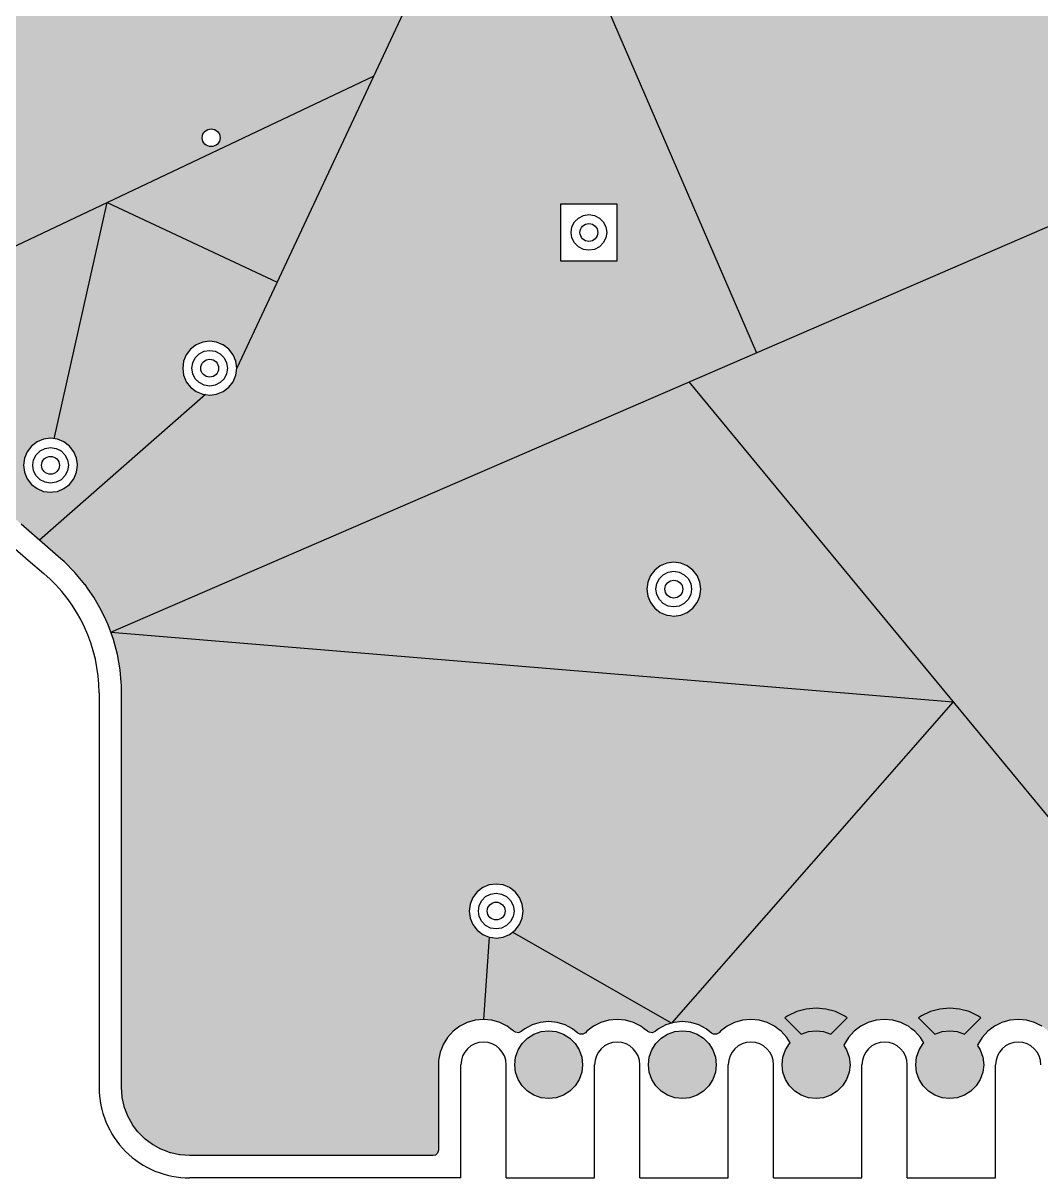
# Model space of a CAD drawing. Header units: millimetres. Extents: x -3894 to -3474, y -291 to 6.
# Drawn here: x -3572.13 to -3549.29, y -125.4 to -99.5 of the extents above; entities that cross this region are included whole.
import ezdxf

# ---------------------------------------------------------------- set-up
doc = ezdxf.new("R2010")
doc.units = ezdxf.units.MM
doc.layers.add('BLACK', color=7, linetype='Continuous')

msp = doc.modelspace()

# ---------------------------------------------------------------- hatches: boundary and pattern name
h = msp.add_hatch(color=256)
h.dxf.hatch_style = 1
h.paths.add_polyline_path([(-3536.399, -98.146), (-3536.525, -98.05), (-3536.621, -97.925), (-3536.681, -97.779), (-3536.681, -97.779), (-3536.702, -97.622), (-3536.681, -97.465), (-3536.681, -97.465), (-3536.621, -97.319), (-3538.047, -96.492), (-3538.173, -96.588), (-3538.319, -96.649), (-3538.423, -96.663), (-3538.475, -96.67), (-3538.554, -96.659), (-3538.632, -96.649), (-3538.778, -96.588), (-3538.904, -96.492), (-3539, -96.367), (-3539.06, -96.221), (-3539.06, -96.221), (-3539.071, -96.142), (-3544.24, -96.348), (-3544.301, -96.494), (-3544.397, -96.619), (-3544.523, -96.715), (-3544.669, -96.776), (-3544.773, -96.79), (-3544.825, -96.797), (-3544.904, -96.786), (-3544.943, -96.781), (-3544.052, -101.349), (-3543.927, -101.253), (-3543.781, -101.192), (-3543.781, -101.192), (-3543.624, -101.172), (-3543.467, -101.192), (-3543.467, -101.192), (-3543.321, -101.253), (-3543.196, -101.349), (-3543.099, -101.475), (-3543.039, -101.621), (-3543.039, -101.621), (-3543.026, -101.722), (-3543.018, -101.777), (-3543.039, -101.934), (-3535.114, -104.08), (-3535.992, -98.214), (-3536.044, -98.221), (-3536.096, -98.228), (-3536.175, -98.217), (-3536.253, -98.207)])
h.paths.add_polyline_path([(-3541.134, -98.415, -1), (-3541.534, -98.415, -1)], flags=16)
h.paths.add_polyline_path([(-3543.449, -100.052, -1), (-3543.849, -100.052, -1)], flags=16)
h.paths.add_polyline_path([(-3544.943, -96.781), (-3544.982, -96.776), (-3545.128, -96.715), (-3545.254, -96.619), (-3545.35, -96.494), (-3545.41, -96.348), (-3545.41, -96.348), (-3545.421, -96.269), (-3557.702, -93.808), (-3557.763, -93.954), (-3557.859, -94.079), (-3557.985, -94.175), (-3558.131, -94.236), (-3558.235, -94.25), (-3558.287, -94.257), (-3558.366, -94.246), (-3558.444, -94.236), (-3558.59, -94.175), (-3558.716, -94.079), (-3558.812, -93.954), (-3558.839, -93.888), (-3558.856, -93.848), (-3561.19, -94.13), (-3555.672, -106.891), (-3544.209, -101.934), (-3544.23, -101.777), (-3544.209, -101.621), (-3544.209, -101.621), (-3544.148, -101.475), (-3544.052, -101.349)])
h = msp.add_hatch(color=256)
h.dxf.hatch_style = 1
h.paths.add_polyline_path([(-3561.19, -94.13), (-3563.524, -94.413), (-3563.544, -94.57), (-3563.605, -94.716), (-3563.701, -94.841), (-3563.827, -94.937), (-3563.973, -94.998), (-3564.077, -95.012), (-3564.129, -95.019), (-3564.208, -95.008), (-3564.286, -94.998), (-3564.432, -94.937), (-3564.558, -94.841), (-3564.654, -94.716), (-3564.687, -94.637), (-3580.435, -99.138), (-3579.988, -100.143), (-3579.987, -100.147), (-3579.506, -101.136), (-3579.505, -101.14), (-3579.229, -101.664), (-3578.992, -102.113), (-3578.99, -102.117), (-3578.82, -102.414), (-3578.633, -102.742), (-3578.473, -103.022), (-3578.444, -103.072), (-3578.442, -103.076), (-3577.865, -104.012), (-3577.863, -104.016), (-3577.825, -104.074), (-3577.325, -104.827), (-3577.255, -104.932), (-3577.253, -104.936), (-3576.615, -105.831), (-3576.615, -105.832), (-3576.612, -105.835), (-3576.218, -106.351), (-3564.262, -100.684)])
h.paths.add_polyline_path([(-3567.706, -102.067, -1), (-3568.106, -102.067, -1)], flags=16)
h.paths.add_polyline_path([(-3574.153, -100.499), (-3574.109, -100.566), (-3574.109, -100.566), (-3574.097, -100.624), (-3574.097, -100.624), (-3574.097, -101.664), (-3574.097, -101.664), (-3574.109, -101.722), (-3574.145, -101.777), (-3574.153, -101.788), (-3574.202, -101.821), (-3574.24, -101.861), (-3574.257, -101.929), (-3574.235, -101.995), (-3574.173, -102.086), (-3574.112, -102.245), (-3574.092, -102.414), (-3574.112, -102.583), (-3574.173, -102.742), (-3574.269, -102.882), (-3574.397, -102.995), (-3574.449, -103.022), (-3574.547, -103.074), (-3574.712, -103.114), (-3574.882, -103.114), (-3575.048, -103.074), (-3575.051, -103.072), (-3575.198, -102.995), (-3575.22, -102.976), (-3575.326, -102.882), (-3575.36, -102.832), (-3575.422, -102.742), (-3575.483, -102.583), (-3575.503, -102.414), (-3575.483, -102.245), (-3575.422, -102.086), (-3575.359, -101.995), (-3575.339, -101.944), (-3575.348, -101.875), (-3575.393, -101.821), (-3575.442, -101.788), (-3575.486, -101.722), (-3575.486, -101.722), (-3575.498, -101.664), (-3575.498, -100.624), (-3575.486, -100.566), (-3575.486, -100.566), (-3575.442, -100.499), (-3575.376, -100.455), (-3575.376, -100.455), (-3575.317, -100.443), (-3575.317, -100.443), (-3574.278, -100.443), (-3574.278, -100.443), (-3574.219, -100.455)], flags=16)
h.paths.add_polyline_path([(-3574.297, -100.644), (-3574.297, -101.644), (-3575.297, -101.644), (-3575.297, -100.644)], flags=0)
h.paths.add_polyline_path([(-3574.47, -102.036), (-3574.377, -102.144), (-3574.318, -102.273), (-3574.297, -102.414), (-3574.318, -102.555), (-3574.377, -102.684), (-3574.47, -102.792), (-3574.59, -102.869), (-3574.726, -102.909), (-3574.869, -102.909), (-3575.005, -102.869), (-3575.125, -102.792), (-3575.218, -102.684), (-3575.277, -102.555), (-3575.297, -102.414), (-3575.277, -102.273), (-3575.218, -102.144), (-3575.125, -102.036), (-3575.005, -101.959), (-3574.869, -101.919), (-3574.726, -101.919), (-3574.59, -101.959)], flags=0)
h = msp.add_hatch(color=256)
h.dxf.hatch_style = 1
h.paths.add_polyline_path([(-3561.19, -94.13), (-3567.334, -107.237), (-3567.354, -107.394), (-3567.415, -107.54), (-3567.511, -107.665), (-3567.637, -107.761), (-3567.783, -107.822), (-3567.887, -107.836), (-3567.939, -107.843), (-3568.036, -107.83), (-3571.757, -111.098), (-3571.342, -111.46), (-3571.34, -111.461), (-3571.285, -111.508), (-3571.208, -111.573), (-3570.962, -111.821), (-3570.739, -112.088), (-3570.666, -112.193), (-3570.54, -112.374), (-3570.54, -112.374), (-3570.54, -112.374), (-3570.366, -112.677), (-3570.263, -112.898), (-3570.22, -112.993), (-3570.16, -113.157), (-3555.672, -106.891)])
h.paths.add_polyline_path([(-3560.065, -103.557), (-3558.795, -103.557), (-3558.795, -104.827), (-3560.065, -104.827)], flags=16)
h.paths.add_polyline_path([(-3559.754, -103.957), (-3559.666, -103.868), (-3559.554, -103.812), (-3559.43, -103.792), (-3559.307, -103.812), (-3559.195, -103.868), (-3559.107, -103.957), (-3559.05, -104.068), (-3559.03, -104.192), (-3559.05, -104.316), (-3559.107, -104.427), (-3559.195, -104.516), (-3559.307, -104.572), (-3559.43, -104.592), (-3559.554, -104.572), (-3559.666, -104.516), (-3559.754, -104.427), (-3559.811, -104.316), (-3559.83, -104.192), (-3559.811, -104.068)], flags=0)
h.paths.add_polyline_path([(-3559.23, -104.192, -1), (-3559.63, -104.192, -1)], flags=0)
h = msp.add_hatch(color=256)
h.dxf.hatch_style = 1
h.paths.add_polyline_path([(-3570.24, -103.517), (-3576.218, -106.351), (-3575.944, -106.709), (-3575.942, -106.712), (-3575.812, -106.871), (-3575.512, -107.237), (-3575.245, -107.563), (-3575.242, -107.567), (-3574.765, -108.112), (-3574.518, -108.394), (-3574.515, -108.397), (-3574.498, -108.415), (-3574.351, -108.572), (-3573.763, -109.2), (-3573.76, -109.203), (-3573.547, -109.415), (-3573.068, -109.893), (-3572.981, -109.98), (-3572.978, -109.983), (-3572.838, -110.114), (-3572.379, -110.542), (-3572.174, -110.733), (-3572.171, -110.736), (-3571.757, -111.098), (-3568.036, -107.83), (-3568.096, -107.822), (-3568.242, -107.761), (-3568.368, -107.665), (-3568.464, -107.54), (-3568.488, -107.481), (-3568.524, -107.394), (-3568.524, -107.394), (-3568.545, -107.237), (-3568.524, -107.08), (-3568.524, -107.08), (-3568.464, -106.934), (-3568.368, -106.809), (-3568.242, -106.712), (-3568.096, -106.652), (-3568.096, -106.652), (-3567.939, -106.631), (-3567.783, -106.652), (-3567.783, -106.652), (-3567.641, -106.711), (-3567.637, -106.712), (-3567.511, -106.809), (-3567.415, -106.934), (-3567.354, -107.08), (-3567.354, -107.08), (-3567.34, -107.186), (-3567.334, -107.237), (-3566.428, -105.304), (-3570.24, -103.517), (-3571.433, -108.82), (-3571.355, -108.83), (-3571.355, -108.83), (-3571.209, -108.89), (-3571.083, -108.987), (-3570.987, -109.112), (-3570.926, -109.258), (-3570.908, -109.4), (-3570.906, -109.415), (-3570.926, -109.572), (-3570.987, -109.718), (-3571.083, -109.843), (-3571.209, -109.939), (-3571.355, -110), (-3571.459, -110.014), (-3571.511, -110.021), (-3571.59, -110.01), (-3571.668, -110), (-3571.814, -109.939), (-3571.94, -109.843), (-3572.036, -109.718), (-3572.096, -109.572), (-3572.096, -109.572), (-3572.117, -109.415), (-3572.096, -109.258), (-3572.096, -109.258), (-3572.036, -109.112), (-3571.94, -108.987), (-3571.814, -108.89), (-3571.668, -108.83), (-3571.668, -108.83), (-3571.511, -108.809), (-3571.433, -108.82)])
h.paths.add_polyline_path([(-3564.262, -100.684), (-3570.24, -103.517), (-3566.428, -105.304)])
h = msp.add_hatch(color=256)
h.dxf.hatch_style = 1
h.paths.add_polyline_path([(-3544.209, -101.934), (-3557.185, -107.545), (-3545.333, -121.894), (-3533.726, -116.414), (-3536.061, -112.948), (-3536.134, -112.978), (-3536.239, -112.992), (-3536.291, -112.999), (-3536.369, -112.989), (-3536.448, -112.978), (-3536.594, -112.918), (-3536.719, -112.822), (-3536.815, -112.696), (-3536.824, -112.677), (-3536.876, -112.55), (-3536.876, -112.55), (-3536.897, -112.393), (-3536.876, -112.237), (-3542.532, -108.97), (-3542.605, -109), (-3542.709, -109.014), (-3542.761, -109.021), (-3542.84, -109.01), (-3542.918, -109), (-3543.064, -108.939), (-3543.19, -108.843), (-3543.286, -108.718), (-3543.346, -108.572), (-3543.346, -108.572), (-3543.367, -108.415), (-3543.346, -108.258), (-3543.346, -108.258), (-3543.286, -108.112), (-3543.19, -107.987)])
h.paths.add_polyline_path([(-3542.974, -118.924, -1), (-3543.374, -118.924, -1)], flags=16)
h.paths.add_polyline_path([(-3535.1, -115.368, -1), (-3535.5, -115.368, -1)], flags=16)
h = msp.add_hatch(color=256)
h.dxf.hatch_style = 1
h.paths.add_polyline_path([(-3557.185, -107.545), (-3570.16, -113.157), (-3551.259, -114.72)])
h.paths.add_polyline_path([(-3558.11, -112.036), (-3558.11, -112.036), (-3558.05, -111.89), (-3557.954, -111.765), (-3557.828, -111.668), (-3557.682, -111.608), (-3557.682, -111.608), (-3557.525, -111.587), (-3557.369, -111.608), (-3557.369, -111.608), (-3557.223, -111.668), (-3557.097, -111.765), (-3557.001, -111.89), (-3556.94, -112.036), (-3556.92, -112.193), (-3556.94, -112.35), (-3556.958, -112.393), (-3557.001, -112.496), (-3557.097, -112.621), (-3557.223, -112.717), (-3557.369, -112.778), (-3557.473, -112.792), (-3557.525, -112.799), (-3557.604, -112.788), (-3557.682, -112.778), (-3557.828, -112.717), (-3557.954, -112.621), (-3558.05, -112.496), (-3558.11, -112.35), (-3558.11, -112.35), (-3558.131, -112.193)], flags=16)
h.paths.add_polyline_path([(-3557.925, -112.193), (-3557.906, -112.069), (-3557.849, -111.958), (-3557.761, -111.869), (-3557.649, -111.813), (-3557.525, -111.793), (-3557.402, -111.813), (-3557.29, -111.869), (-3557.202, -111.958), (-3557.145, -112.069), (-3557.125, -112.193), (-3557.145, -112.317), (-3557.202, -112.428), (-3557.29, -112.517), (-3557.402, -112.573), (-3557.525, -112.593), (-3557.649, -112.573), (-3557.761, -112.517), (-3557.849, -112.428), (-3557.906, -112.317)], flags=0)
h.paths.add_polyline_path([(-3557.325, -112.193, -1), (-3557.725, -112.193, -1)], flags=0)
h = msp.add_hatch(color=256)
h.dxf.hatch_style = 1
h.paths.add_polyline_path([(-3551.259, -114.72), (-3570.16, -113.157), (-3570.101, -113.32), (-3570.011, -113.657), (-3569.951, -114), (-3569.926, -114.288), (-3569.921, -114.348), (-3569.921, -114.491), (-3569.921, -114.955), (-3569.921, -119.415), (-3569.921, -123.295), (-3569.921, -123.296), (-3569.921, -123.358), (-3569.921, -123.364), (-3569.921, -123.373), (-3569.906, -123.578), (-3569.904, -123.596), (-3569.861, -123.792), (-3569.856, -123.809), (-3569.786, -123.997), (-3569.778, -124.013), (-3569.682, -124.189), (-3569.682, -124.189), (-3569.673, -124.204), (-3569.552, -124.365), (-3569.541, -124.378), (-3569.399, -124.52), (-3569.385, -124.532), (-3569.225, -124.652), (-3569.21, -124.662), (-3569.034, -124.758), (-3569.017, -124.765), (-3568.934, -124.796), (-3568.829, -124.835), (-3568.812, -124.84), (-3568.616, -124.883), (-3568.599, -124.885), (-3568.394, -124.9), (-3568.385, -124.9), (-3568.331, -124.9), (-3568.324, -124.9), (-3568.315, -124.9), (-3562.928, -124.9), (-3562.876, -124.889), (-3562.824, -124.843), (-3562.804, -124.776), (-3562.804, -122.767), (-3562.804, -122.767), (-3562.77, -122.584), (-3562.732, -122.488), (-3562.702, -122.409), (-3562.604, -122.251), (-3562.604, -122.251), (-3562.478, -122.112), (-3562.329, -122), (-3562.161, -121.917), (-3562.161, -121.917), (-3561.982, -121.865), (-3561.795, -121.848), (-3561.668, -120), (-3561.814, -119.939), (-3561.94, -119.843), (-3562.036, -119.718), (-3562.096, -119.572), (-3562.096, -119.572), (-3562.117, -119.415), (-3562.096, -119.258), (-3562.096, -119.258), (-3562.036, -119.112), (-3561.94, -118.987), (-3561.814, -118.89), (-3561.668, -118.83), (-3561.668, -118.83), (-3561.511, -118.809), (-3561.355, -118.83), (-3561.355, -118.83), (-3561.209, -118.89), (-3561.083, -118.987), (-3560.987, -119.112), (-3560.926, -119.258), (-3560.906, -119.415), (-3560.926, -119.572), (-3560.987, -119.718), (-3561.083, -119.843), (-3561.146, -119.891), (-3557.576, -121.929)])
h = msp.add_hatch(color=256)
h.dxf.hatch_style = 1
h.paths.add_polyline_path([(-3561.146, -119.891), (-3561.209, -119.939), (-3561.355, -120), (-3561.459, -120.014), (-3561.511, -120.021), (-3561.59, -120.01), (-3561.668, -120), (-3561.795, -121.848), (-3561.609, -121.865), (-3561.609, -121.865), (-3561.43, -121.917), (-3561.296, -121.983), (-3561.262, -122), (-3561.187, -122.057), (-3561.103, -122.12), (-3561.081, -122.135), (-3561.012, -122.147), (-3560.947, -122.12), (-3560.871, -122.057), (-3560.704, -121.967), (-3560.629, -121.945), (-3560.522, -121.912), (-3560.333, -121.894), (-3560.145, -121.912), (-3560.145, -121.912), (-3560.145, -121.912), (-3559.963, -121.967), (-3559.796, -122.057), (-3559.676, -122.155), (-3559.635, -122.178), (-3559.565, -122.179), (-3559.506, -122.143), (-3559.478, -122.112), (-3559.329, -122), (-3559.161, -121.917), (-3559.161, -121.917), (-3558.982, -121.865), (-3558.795, -121.848), (-3558.609, -121.865), (-3558.609, -121.865), (-3558.43, -121.917), (-3558.296, -121.983), (-3558.262, -122), (-3558.187, -122.057), (-3558.103, -122.12), (-3558.081, -122.135), (-3558.012, -122.147), (-3557.947, -122.12), (-3557.871, -122.057), (-3557.704, -121.967), (-3557.629, -121.945), (-3557.576, -121.929)])
h.paths.add_polyline_path([(-3551.259, -114.72), (-3557.576, -121.929), (-3557.522, -121.912), (-3557.333, -121.894), (-3557.145, -121.912), (-3557.145, -121.912), (-3557.145, -121.912), (-3556.963, -121.967), (-3556.796, -122.057), (-3556.676, -122.155), (-3556.635, -122.178), (-3556.565, -122.179), (-3556.506, -122.143), (-3556.478, -122.112), (-3556.329, -122), (-3556.161, -121.917), (-3556.161, -121.917), (-3555.982, -121.865), (-3555.795, -121.848), (-3555.609, -121.865), (-3555.609, -121.865), (-3555.43, -121.917), (-3555.296, -121.983), (-3555.262, -122), (-3555.188, -122.056), (-3555.113, -122.112), (-3554.987, -122.251), (-3554.987, -122.251), (-3554.913, -122.37), (-3554.929, -122.386), (-3555.02, -122.53), (-3555.076, -122.691), (-3555.095, -122.861), (-3555.076, -123.031), (-3555.02, -123.192), (-3554.929, -123.336), (-3554.809, -123.457), (-3554.664, -123.547), (-3554.503, -123.604), (-3554.333, -123.623), (-3554.164, -123.604), (-3554.003, -123.547), (-3553.858, -123.457), (-3553.738, -123.336), (-3553.647, -123.192), (-3553.591, -123.031), (-3553.571, -122.861), (-3553.591, -122.691), (-3553.647, -122.53), (-3553.71, -122.43), (-3553.702, -122.409), (-3553.604, -122.251), (-3553.604, -122.251), (-3553.478, -122.112), (-3553.329, -122), (-3553.161, -121.917), (-3553.161, -121.917), (-3552.982, -121.865), (-3552.795, -121.848), (-3552.609, -121.865), (-3552.609, -121.865), (-3552.43, -121.917), (-3552.296, -121.983), (-3552.262, -122), (-3552.188, -122.056), (-3552.113, -122.112), (-3551.987, -122.251), (-3551.987, -122.251), (-3551.913, -122.37), (-3551.929, -122.386), (-3552.02, -122.53), (-3552.076, -122.691), (-3552.095, -122.861), (-3552.076, -123.031), (-3552.02, -123.192), (-3551.929, -123.336), (-3551.809, -123.457), (-3551.664, -123.547), (-3551.503, -123.604), (-3551.333, -123.623), (-3551.164, -123.604), (-3551.003, -123.547), (-3550.858, -123.457), (-3550.738, -123.336), (-3550.647, -123.192), (-3550.591, -123.031), (-3550.571, -122.861), (-3550.591, -122.691), (-3550.647, -122.53), (-3550.71, -122.43), (-3550.702, -122.409), (-3550.604, -122.251), (-3550.604, -122.251), (-3550.478, -122.112), (-3550.329, -122), (-3550.161, -121.917), (-3550.161, -121.917), (-3549.982, -121.865), (-3549.795, -121.848), (-3549.609, -121.865), (-3549.609, -121.865), (-3549.43, -121.917), (-3549.296, -121.983), (-3549.262, -122), (-3549.187, -122.057), (-3549.103, -122.12), (-3549.081, -122.135), (-3549.012, -122.147), (-3548.947, -122.12), (-3548.871, -122.057), (-3548.704, -121.967), (-3548.629, -121.945), (-3548.522, -121.912), (-3548.333, -121.894), (-3548.145, -121.912), (-3548.145, -121.912), (-3548.145, -121.912), (-3547.963, -121.967), (-3547.796, -122.057), (-3547.676, -122.155), (-3547.635, -122.178), (-3547.565, -122.179), (-3547.506, -122.143), (-3547.478, -122.112), (-3547.329, -122), (-3547.161, -121.917), (-3547.161, -121.917), (-3546.982, -121.865), (-3546.795, -121.848), (-3546.609, -121.865), (-3546.609, -121.865), (-3546.43, -121.917), (-3546.296, -121.983), (-3546.262, -122), (-3546.187, -122.057), (-3546.103, -122.12), (-3546.081, -122.135), (-3546.012, -122.147), (-3545.947, -122.12), (-3545.871, -122.057), (-3545.704, -121.967), (-3545.629, -121.945), (-3545.522, -121.912), (-3545.333, -121.894)])
h = msp.add_hatch(color=256)
h.dxf.hatch_style = 1
h.paths.add_polyline_path([(-3559.647, -122.53), (-3559.738, -122.386), (-3559.858, -122.265), (-3560.003, -122.174), (-3560.164, -122.118), (-3560.333, -122.099), (-3560.503, -122.118), (-3560.664, -122.174), (-3560.809, -122.265), (-3560.929, -122.386), (-3561.02, -122.53), (-3561.076, -122.691), (-3561.095, -122.861), (-3561.076, -123.031), (-3561.02, -123.192), (-3560.929, -123.336), (-3560.809, -123.457), (-3560.664, -123.547), (-3560.503, -123.604), (-3560.333, -123.623), (-3560.164, -123.604), (-3560.003, -123.547), (-3559.858, -123.457), (-3559.738, -123.336), (-3559.647, -123.192), (-3559.591, -123.031), (-3559.571, -122.861), (-3559.591, -122.691)])
h.paths.add_polyline_path([(-3556.647, -122.53), (-3556.738, -122.386), (-3556.858, -122.265), (-3557.003, -122.174), (-3557.164, -122.118), (-3557.333, -122.099), (-3557.503, -122.118), (-3557.664, -122.174), (-3557.809, -122.265), (-3557.929, -122.386), (-3558.02, -122.53), (-3558.076, -122.691), (-3558.095, -122.861), (-3558.076, -123.031), (-3558.02, -123.192), (-3557.929, -123.336), (-3557.809, -123.457), (-3557.664, -123.547), (-3557.503, -123.604), (-3557.333, -123.623), (-3557.164, -123.604), (-3557.003, -123.547), (-3556.858, -123.457), (-3556.738, -123.336), (-3556.647, -123.192), (-3556.591, -123.031), (-3556.571, -122.861), (-3556.591, -122.691)])
h.paths.add_polyline_path([(-3547.571, -122.861), (-3547.591, -122.691), (-3547.647, -122.53), (-3547.738, -122.386), (-3547.858, -122.265), (-3548.003, -122.174), (-3548.164, -122.118), (-3548.333, -122.099), (-3548.503, -122.118), (-3548.664, -122.174), (-3548.809, -122.265), (-3548.929, -122.386), (-3549.02, -122.53), (-3549.076, -122.691), (-3549.095, -122.861), (-3549.076, -123.031), (-3549.02, -123.192), (-3548.929, -123.336), (-3548.809, -123.457), (-3548.664, -123.547), (-3548.503, -123.604), (-3548.333, -123.623), (-3548.164, -123.604), (-3548.003, -123.547), (-3547.858, -123.457), (-3547.738, -123.336), (-3547.647, -123.192), (-3547.591, -123.031)])
h.paths.add_polyline_path([(-3544.591, -122.691), (-3544.647, -122.53), (-3544.738, -122.386), (-3544.858, -122.265), (-3545.003, -122.174), (-3545.164, -122.118), (-3545.333, -122.099), (-3545.503, -122.118), (-3545.664, -122.174), (-3545.809, -122.265), (-3545.929, -122.386), (-3546.02, -122.53), (-3546.076, -122.691), (-3546.095, -122.861), (-3546.076, -123.031), (-3546.02, -123.192), (-3545.929, -123.336), (-3545.809, -123.457), (-3545.664, -123.547), (-3545.503, -123.604), (-3545.333, -123.623), (-3545.164, -123.604), (-3545.003, -123.547), (-3544.858, -123.457), (-3544.738, -123.336), (-3544.647, -123.192), (-3544.591, -123.031), (-3544.571, -122.861)])
h.paths.add_polyline_path([(-3537.39, -122.684), (-3537.445, -122.515), (-3537.534, -122.361), (-3537.653, -122.229), (-3537.796, -122.125), (-3537.959, -122.053), (-3538.133, -122.016), (-3538.31, -122.016), (-3538.484, -122.053), (-3538.646, -122.125), (-3538.79, -122.229), (-3538.909, -122.361), (-3538.998, -122.515), (-3539.053, -122.684), (-3539.071, -122.861), (-3539.053, -123.038), (-3538.998, -123.207), (-3538.909, -123.361), (-3538.79, -123.493), (-3538.646, -123.597), (-3538.484, -123.669), (-3538.31, -123.706), (-3538.133, -123.706), (-3537.959, -123.669), (-3537.796, -123.597), (-3537.653, -123.493), (-3537.534, -123.361), (-3537.445, -123.207), (-3537.39, -123.038), (-3537.371, -122.861)])
h.paths.add_polyline_path([(-3534.85, -123.038), (-3534.831, -122.861), (-3534.85, -122.684), (-3534.905, -122.515), (-3534.994, -122.361), (-3535.113, -122.229), (-3535.256, -122.125), (-3535.419, -122.053), (-3535.593, -122.016), (-3535.77, -122.016), (-3535.944, -122.053), (-3536.106, -122.125), (-3536.25, -122.229), (-3536.369, -122.361), (-3536.458, -122.515), (-3536.513, -122.684), (-3536.531, -122.861), (-3536.513, -123.038), (-3536.458, -123.207), (-3536.369, -123.361), (-3536.25, -123.493), (-3536.106, -123.597), (-3535.944, -123.669), (-3535.77, -123.706), (-3535.593, -123.706), (-3535.419, -123.669), (-3535.256, -123.597), (-3535.113, -123.493), (-3534.994, -123.361), (-3534.905, -123.207)])
h.paths.add_polyline_path([(-3532.291, -122.861), (-3532.31, -122.684), (-3532.365, -122.515), (-3532.454, -122.361), (-3532.573, -122.229), (-3532.716, -122.125), (-3532.879, -122.053), (-3533.053, -122.016), (-3533.23, -122.016), (-3533.404, -122.053), (-3533.566, -122.125), (-3533.71, -122.229), (-3533.829, -122.361), (-3533.918, -122.515), (-3533.973, -122.684), (-3533.991, -122.861), (-3533.973, -123.038), (-3533.918, -123.207), (-3533.829, -123.361), (-3533.71, -123.493), (-3533.566, -123.597), (-3533.404, -123.669), (-3533.23, -123.706), (-3533.053, -123.706), (-3532.879, -123.669), (-3532.716, -123.597), (-3532.573, -123.493), (-3532.454, -123.361), (-3532.365, -123.207), (-3532.31, -123.038)])

# ---------------------------------------------------------------- linework, layer by layer
for p, q in [((-3561.19, -94.13), (-3567.334, -107.237)), ((-3561.19, -94.13), (-3555.672, -106.891)), ((-3576.218, -106.351), (-3564.262, -100.684)), ((-3570.16, -113.157), (-3544.209, -101.934)), ((-3571.433, -108.82), (-3570.24, -103.517)), ((-3570.24, -103.517), (-3566.428, -105.304)), ((-3557.185, -107.545), (-3545.333, -121.894)), ((-3568.036, -107.83), (-3571.757, -111.098)), ((-3570.16, -113.157), (-3551.259, -114.72)), ((-3551.259, -114.72), (-3557.576, -121.929)), ((-3557.576, -121.929), (-3561.146, -119.891)), ((-3561.668, -120), (-3561.795, -121.848))]:
    msp.add_line(p, q)
at = {"layer": 'BLACK', "linetype": 'Continuous'}
for p, q in [((-3558.795, -103.557), (-3560.065, -103.557)), ((-3560.065, -103.557), (-3560.065, -104.827)), ((-3558.795, -104.827), (-3558.795, -103.557)), ((-3559.754, -103.957), (-3559.666, -103.868)), ((-3559.666, -103.868), (-3559.554, -103.812)), ((-3559.554, -103.812), (-3559.43, -103.792)), ((-3559.43, -103.792), (-3559.307, -103.812)), ((-3559.307, -103.812), (-3559.195, -103.868)), ((-3559.195, -103.868), (-3559.107, -103.957)), ((-3559.83, -104.192), (-3559.811, -104.068)), ((-3559.811, -104.068), (-3559.754, -103.957)), ((-3559.107, -103.957), (-3559.05, -104.068)), ((-3559.05, -104.068), (-3559.03, -104.192)), ((-3559.811, -104.316), (-3559.83, -104.192)), ((-3559.754, -104.427), (-3559.811, -104.316)), ((-3559.05, -104.316), (-3559.107, -104.427)), ((-3559.03, -104.192), (-3559.05, -104.316)), ((-3559.666, -104.516), (-3559.754, -104.427)), ((-3559.554, -104.572), (-3559.666, -104.516)), ((-3559.43, -104.592), (-3559.554, -104.572)), ((-3559.307, -104.572), (-3559.43, -104.592)), ((-3559.195, -104.516), (-3559.307, -104.572)), ((-3559.107, -104.427), (-3559.195, -104.516)), ((-3560.065, -104.827), (-3558.795, -104.827)), ((-3568.242, -106.712), (-3568.368, -106.809)), ((-3568.096, -106.652), (-3568.242, -106.712)), ((-3567.939, -106.631), (-3568.096, -106.652)), ((-3568.096, -106.652), (-3568.096, -106.652)), ((-3567.783, -106.652), (-3567.939, -106.631)), ((-3567.939, -106.631), (-3567.939, -106.631)), ((-3567.641, -106.711), (-3567.783, -106.652)), ((-3567.783, -106.652), (-3567.783, -106.652)), ((-3567.637, -106.712), (-3567.641, -106.711)), ((-3567.511, -106.809), (-3567.637, -106.712)), ((-3568.464, -106.934), (-3568.524, -107.08)), ((-3568.368, -106.809), (-3568.464, -106.934)), ((-3568.263, -107.002), (-3568.175, -106.913)), ((-3568.175, -106.913), (-3568.063, -106.857)), ((-3568.063, -106.857), (-3567.939, -106.837)), ((-3567.939, -106.837), (-3567.816, -106.857)), ((-3567.816, -106.857), (-3567.704, -106.913)), ((-3567.704, -106.913), (-3567.616, -107.002)), ((-3567.415, -106.934), (-3567.511, -106.809)), ((-3567.354, -107.08), (-3567.415, -106.934)), ((-3568.524, -107.08), (-3568.545, -107.237)), ((-3568.545, -107.237), (-3568.524, -107.394)), ((-3568.545, -107.237), (-3568.545, -107.237)), ((-3568.524, -107.08), (-3568.524, -107.08)), ((-3568.339, -107.237), (-3568.32, -107.113)), ((-3568.32, -107.361), (-3568.339, -107.237)), ((-3568.32, -107.113), (-3568.263, -107.002)), ((-3567.616, -107.002), (-3567.559, -107.113)), ((-3567.559, -107.113), (-3567.539, -107.237)), ((-3567.539, -107.237), (-3567.559, -107.361)), ((-3567.34, -107.186), (-3567.354, -107.08)), ((-3567.354, -107.08), (-3567.354, -107.08)), ((-3567.354, -107.394), (-3567.334, -107.237)), ((-3567.334, -107.237), (-3567.34, -107.186)), ((-3568.524, -107.394), (-3568.524, -107.394)), ((-3568.524, -107.394), (-3568.488, -107.481)), ((-3568.488, -107.481), (-3568.464, -107.54)), ((-3568.263, -107.472), (-3568.32, -107.361)), ((-3568.175, -107.561), (-3568.263, -107.472)), ((-3567.616, -107.472), (-3567.704, -107.561)), ((-3567.559, -107.361), (-3567.616, -107.472)), ((-3567.415, -107.54), (-3567.354, -107.394)), ((-3568.464, -107.54), (-3568.368, -107.665)), ((-3568.368, -107.665), (-3568.242, -107.761)), ((-3568.242, -107.761), (-3568.096, -107.822)), ((-3568.063, -107.617), (-3568.175, -107.561)), ((-3567.939, -107.637), (-3568.063, -107.617)), ((-3567.816, -107.617), (-3567.939, -107.637)), ((-3567.704, -107.561), (-3567.816, -107.617)), ((-3567.783, -107.822), (-3567.637, -107.761)), ((-3567.637, -107.761), (-3567.511, -107.665)), ((-3567.511, -107.665), (-3567.415, -107.54)), ((-3568.096, -107.822), (-3568.036, -107.83)), ((-3568.036, -107.83), (-3567.939, -107.843)), ((-3567.939, -107.843), (-3567.887, -107.836)), ((-3567.939, -107.843), (-3567.939, -107.843)), ((-3567.939, -107.843), (-3567.939, -107.843)), ((-3567.887, -107.836), (-3567.783, -107.822)), ((-3571.94, -108.987), (-3572.036, -109.112)), ((-3571.814, -108.89), (-3571.94, -108.987)), ((-3571.668, -108.83), (-3571.814, -108.89)), ((-3571.747, -109.091), (-3571.635, -109.035)), ((-3571.511, -108.809), (-3571.668, -108.83)), ((-3571.668, -108.83), (-3571.668, -108.83)), ((-3571.635, -109.035), (-3571.511, -109.015)), ((-3571.355, -108.83), (-3571.511, -108.809)), ((-3571.511, -108.809), (-3571.511, -108.809)), ((-3571.511, -109.015), (-3571.388, -109.035)), ((-3571.388, -109.035), (-3571.276, -109.091)), ((-3571.209, -108.89), (-3571.355, -108.83)), ((-3571.355, -108.83), (-3571.355, -108.83)), ((-3571.083, -108.987), (-3571.209, -108.89)), ((-3570.987, -109.112), (-3571.083, -108.987)), ((-3572.096, -109.258), (-3572.117, -109.415)), ((-3572.036, -109.112), (-3572.096, -109.258)), ((-3572.096, -109.258), (-3572.096, -109.258)), ((-3571.911, -109.415), (-3571.892, -109.291)), ((-3571.892, -109.291), (-3571.835, -109.18)), ((-3571.835, -109.18), (-3571.747, -109.091)), ((-3571.276, -109.091), (-3571.188, -109.18)), ((-3571.188, -109.18), (-3571.131, -109.291)), ((-3571.131, -109.291), (-3571.111, -109.415)), ((-3570.926, -109.258), (-3570.987, -109.112)), ((-3570.908, -109.4), (-3570.926, -109.258)), ((-3570.926, -109.258), (-3570.926, -109.258)), ((-3572.117, -109.415), (-3572.096, -109.572)), ((-3572.117, -109.415), (-3572.117, -109.415)), ((-3572.096, -109.572), (-3572.096, -109.572)), ((-3572.096, -109.572), (-3572.036, -109.718)), ((-3571.892, -109.539), (-3571.911, -109.415)), ((-3571.835, -109.65), (-3571.892, -109.539)), ((-3571.131, -109.539), (-3571.188, -109.65)), ((-3571.111, -109.415), (-3571.131, -109.539)), ((-3570.987, -109.718), (-3570.926, -109.572)), ((-3570.926, -109.572), (-3570.906, -109.415)), ((-3570.906, -109.415), (-3570.908, -109.4)), ((-3572.036, -109.718), (-3571.94, -109.843)), ((-3571.747, -109.739), (-3571.835, -109.65)), ((-3571.635, -109.795), (-3571.747, -109.739)), ((-3571.511, -109.815), (-3571.635, -109.795)), ((-3571.388, -109.795), (-3571.511, -109.815)), ((-3571.276, -109.739), (-3571.388, -109.795)), ((-3571.188, -109.65), (-3571.276, -109.739)), ((-3571.083, -109.843), (-3570.987, -109.718)), ((-3571.94, -109.843), (-3571.814, -109.939)), ((-3571.814, -109.939), (-3571.668, -110)), ((-3571.668, -110), (-3571.59, -110.01)), ((-3571.59, -110.01), (-3571.511, -110.021)), ((-3571.511, -110.021), (-3571.459, -110.014)), ((-3571.511, -110.021), (-3571.511, -110.021)), ((-3571.511, -110.021), (-3571.511, -110.021)), ((-3571.459, -110.014), (-3571.355, -110)), ((-3571.355, -110), (-3571.209, -109.939)), ((-3571.209, -109.939), (-3571.083, -109.843)), ((-3571.342, -111.46), (-3572.171, -110.736)), ((-3571.34, -111.461), (-3571.342, -111.46)), ((-3571.285, -111.508), (-3571.34, -111.461)), ((-3571.284, -111.509), (-3571.285, -111.508)), ((-3571.208, -111.573), (-3571.284, -111.509)), ((-3570.962, -111.821), (-3571.208, -111.573)), ((-3557.682, -111.608), (-3557.828, -111.668)), ((-3557.525, -111.587), (-3557.682, -111.608)), ((-3557.682, -111.608), (-3557.682, -111.608)), ((-3557.369, -111.608), (-3557.525, -111.587)), ((-3557.525, -111.587), (-3557.525, -111.587)), ((-3557.223, -111.668), (-3557.369, -111.608)), ((-3557.369, -111.608), (-3557.369, -111.608)), ((-3570.739, -112.088), (-3570.962, -111.821)), ((-3558.05, -111.89), (-3558.11, -112.036)), ((-3557.954, -111.765), (-3558.05, -111.89)), ((-3557.828, -111.668), (-3557.954, -111.765)), ((-3557.849, -111.958), (-3557.761, -111.869)), ((-3557.761, -111.869), (-3557.649, -111.813)), ((-3557.649, -111.813), (-3557.525, -111.793)), ((-3557.525, -111.793), (-3557.402, -111.813)), ((-3557.402, -111.813), (-3557.29, -111.869)), ((-3557.29, -111.869), (-3557.202, -111.958)), ((-3557.097, -111.765), (-3557.223, -111.668)), ((-3557.001, -111.89), (-3557.097, -111.765)), ((-3556.94, -112.036), (-3557.001, -111.89)), ((-3570.736, -112.092), (-3570.739, -112.088)), ((-3570.666, -112.193), (-3570.736, -112.092)), ((-3558.11, -112.036), (-3558.131, -112.193)), ((-3558.11, -112.036), (-3558.11, -112.036)), ((-3557.925, -112.193), (-3557.906, -112.069)), ((-3557.906, -112.069), (-3557.849, -111.958)), ((-3557.202, -111.958), (-3557.145, -112.069)), ((-3557.145, -112.069), (-3557.125, -112.193)), ((-3556.92, -112.193), (-3556.94, -112.036)), ((-3570.54, -112.374), (-3570.666, -112.193)), ((-3570.366, -112.677), (-3570.54, -112.374)), ((-3570.54, -112.374), (-3570.54, -112.374)), ((-3570.54, -112.374), (-3570.54, -112.374)), ((-3558.131, -112.193), (-3558.11, -112.35)), ((-3558.131, -112.193), (-3558.131, -112.193)), ((-3558.11, -112.35), (-3558.11, -112.35)), ((-3558.11, -112.35), (-3558.05, -112.496)), ((-3557.906, -112.317), (-3557.925, -112.193)), ((-3557.849, -112.428), (-3557.906, -112.317)), ((-3557.761, -112.517), (-3557.849, -112.428)), ((-3557.202, -112.428), (-3557.29, -112.517)), ((-3557.145, -112.317), (-3557.202, -112.428)), ((-3557.125, -112.193), (-3557.145, -112.317)), ((-3557.001, -112.496), (-3556.958, -112.393)), ((-3556.958, -112.393), (-3556.94, -112.35)), ((-3556.94, -112.35), (-3556.92, -112.193)), ((-3570.263, -112.898), (-3570.366, -112.677)), ((-3558.05, -112.496), (-3557.954, -112.621)), ((-3557.954, -112.621), (-3557.828, -112.717)), ((-3557.649, -112.573), (-3557.761, -112.517)), ((-3557.525, -112.593), (-3557.649, -112.573)), ((-3557.402, -112.573), (-3557.525, -112.593)), ((-3557.29, -112.517), (-3557.402, -112.573)), ((-3557.223, -112.717), (-3557.097, -112.621)), ((-3557.097, -112.621), (-3557.001, -112.496)), ((-3570.22, -112.993), (-3570.263, -112.898)), ((-3557.828, -112.717), (-3557.682, -112.778)), ((-3557.682, -112.778), (-3557.604, -112.788)), ((-3557.604, -112.788), (-3557.525, -112.799)), ((-3557.525, -112.799), (-3557.473, -112.792)), ((-3557.525, -112.799), (-3557.525, -112.799)), ((-3557.525, -112.799), (-3557.525, -112.799)), ((-3557.473, -112.792), (-3557.369, -112.778)), ((-3557.369, -112.778), (-3557.223, -112.717)), ((-3570.101, -113.32), (-3570.22, -112.993)), ((-3570.22, -112.993), (-3570.22, -112.993)), ((-3570.22, -112.993), (-3570.22, -112.993)), ((-3570.22, -112.993), (-3570.22, -112.993)), ((-3570.011, -113.657), (-3570.101, -113.32)), ((-3569.951, -114), (-3570.011, -113.657)), ((-3569.926, -114.288), (-3569.951, -114)), ((-3569.921, -114.347), (-3569.926, -114.288)), ((-3569.921, -114.348), (-3569.921, -114.347)), ((-3569.921, -114.491), (-3569.921, -114.348)), ((-3569.921, -114.955), (-3569.921, -114.491)), ((-3570.422, -114.522), (-3570.422, -123.369)), ((-3569.921, -119.415), (-3569.921, -114.955)), ((-3561.814, -118.89), (-3561.94, -118.987)), ((-3561.668, -118.83), (-3561.814, -118.89)), ((-3561.511, -118.809), (-3561.668, -118.83)), ((-3561.668, -118.83), (-3561.668, -118.83)), ((-3561.355, -118.83), (-3561.511, -118.809)), ((-3561.511, -118.809), (-3561.511, -118.809)), ((-3561.209, -118.89), (-3561.355, -118.83)), ((-3561.355, -118.83), (-3561.355, -118.83)), ((-3561.083, -118.987), (-3561.209, -118.89)), ((-3562.036, -119.112), (-3562.096, -119.258)), ((-3561.94, -118.987), (-3562.036, -119.112)), ((-3561.835, -119.18), (-3561.747, -119.091)), ((-3561.747, -119.091), (-3561.635, -119.035)), ((-3561.635, -119.035), (-3561.511, -119.015)), ((-3561.511, -119.015), (-3561.388, -119.035)), ((-3561.388, -119.035), (-3561.276, -119.091)), ((-3561.276, -119.091), (-3561.188, -119.18)), ((-3560.987, -119.112), (-3561.083, -118.987)), ((-3560.926, -119.258), (-3560.987, -119.112)), ((-3569.921, -123.295), (-3569.921, -119.415)), ((-3562.096, -119.258), (-3562.117, -119.415)), ((-3562.117, -119.415), (-3562.096, -119.572)), ((-3562.117, -119.415), (-3562.117, -119.415)), ((-3562.096, -119.258), (-3562.096, -119.258)), ((-3561.911, -119.415), (-3561.892, -119.291)), ((-3561.892, -119.539), (-3561.911, -119.415)), ((-3561.892, -119.291), (-3561.835, -119.18)), ((-3561.188, -119.18), (-3561.131, -119.291)), ((-3561.131, -119.291), (-3561.111, -119.415)), ((-3561.111, -119.415), (-3561.131, -119.539)), ((-3560.906, -119.415), (-3560.926, -119.258)), ((-3560.926, -119.572), (-3560.906, -119.415)), ((-3562.096, -119.572), (-3562.096, -119.572)), ((-3562.096, -119.572), (-3562.036, -119.718)), ((-3561.835, -119.65), (-3561.892, -119.539)), ((-3561.747, -119.739), (-3561.835, -119.65)), ((-3561.188, -119.65), (-3561.276, -119.739)), ((-3561.131, -119.539), (-3561.188, -119.65)), ((-3560.987, -119.718), (-3560.926, -119.572)), ((-3562.036, -119.718), (-3561.94, -119.843)), ((-3561.94, -119.843), (-3561.814, -119.939)), ((-3561.814, -119.939), (-3561.668, -120)), ((-3561.635, -119.795), (-3561.747, -119.739)), ((-3561.511, -119.815), (-3561.635, -119.795)), ((-3561.388, -119.795), (-3561.511, -119.815)), ((-3561.276, -119.739), (-3561.388, -119.795)), ((-3561.355, -120), (-3561.209, -119.939)), ((-3561.209, -119.939), (-3561.083, -119.843)), ((-3561.083, -119.843), (-3560.987, -119.718)), ((-3561.668, -120), (-3561.59, -120.01)), ((-3561.59, -120.01), (-3561.511, -120.021)), ((-3561.511, -120.021), (-3561.459, -120.014)), ((-3561.511, -120.021), (-3561.511, -120.021)), ((-3561.511, -120.021), (-3561.511, -120.021)), ((-3561.459, -120.014), (-3561.355, -120)), ((-3554.767, -121.671), (-3554.967, -121.764)), ((-3554.553, -121.613), (-3554.767, -121.671)), ((-3554.767, -121.671), (-3554.767, -121.671)), ((-3554.333, -121.594), (-3554.553, -121.613)), ((-3554.553, -121.613), (-3554.553, -121.613)), ((-3554.113, -121.613), (-3554.333, -121.594)), ((-3554.333, -121.594), (-3554.333, -121.594)), ((-3553.9, -121.671), (-3554.113, -121.613)), ((-3554.113, -121.613), (-3554.113, -121.613)), ((-3553.7, -121.764), (-3553.9, -121.671)), ((-3553.9, -121.671), (-3553.9, -121.671)), ((-3551.767, -121.671), (-3551.967, -121.764)), ((-3551.553, -121.613), (-3551.767, -121.671)), ((-3551.767, -121.671), (-3551.767, -121.671)), ((-3551.333, -121.594), (-3551.553, -121.613)), ((-3551.553, -121.613), (-3551.553, -121.613)), ((-3551.113, -121.613), (-3551.333, -121.594)), ((-3551.333, -121.594), (-3551.333, -121.594)), ((-3550.9, -121.671), (-3551.113, -121.613)), ((-3551.113, -121.613), (-3551.113, -121.613)), ((-3550.7, -121.764), (-3550.9, -121.671)), ((-3550.9, -121.671), (-3550.9, -121.671)), ((-3562.329, -122), (-3562.478, -122.112)), ((-3562.161, -121.917), (-3562.329, -122)), ((-3561.982, -121.865), (-3562.161, -121.917)), ((-3562.161, -121.917), (-3562.161, -121.917)), ((-3561.795, -121.848), (-3561.982, -121.865)), ((-3561.609, -121.865), (-3561.795, -121.848)), ((-3561.795, -121.848), (-3561.795, -121.848)), ((-3561.43, -121.917), (-3561.609, -121.865)), ((-3561.609, -121.865), (-3561.609, -121.865)), ((-3561.296, -121.983), (-3561.43, -121.917)), ((-3561.262, -122), (-3561.296, -121.983)), ((-3561.187, -122.057), (-3561.262, -122)), ((-3560.704, -121.967), (-3560.871, -122.057)), ((-3560.629, -121.945), (-3560.704, -121.967)), ((-3560.704, -121.967), (-3560.704, -121.967)), ((-3560.704, -121.967), (-3560.704, -121.967)), ((-3560.704, -121.967), (-3560.704, -121.967)), ((-3560.522, -121.912), (-3560.629, -121.945)), ((-3560.333, -121.894), (-3560.522, -121.912)), ((-3560.145, -121.912), (-3560.333, -121.894)), ((-3559.963, -121.967), (-3560.145, -121.912)), ((-3560.145, -121.912), (-3560.145, -121.912)), ((-3560.145, -121.912), (-3560.145, -121.912)), ((-3559.796, -122.057), (-3559.963, -121.967)), ((-3559.963, -121.967), (-3559.963, -121.967)), ((-3559.963, -121.967), (-3559.963, -121.967)), ((-3559.963, -121.967), (-3559.963, -121.967)), ((-3559.329, -122), (-3559.478, -122.112)), ((-3559.161, -121.917), (-3559.329, -122)), ((-3558.982, -121.865), (-3559.161, -121.917)), ((-3559.161, -121.917), (-3559.161, -121.917)), ((-3558.795, -121.848), (-3558.982, -121.865)), ((-3558.609, -121.865), (-3558.795, -121.848)), ((-3558.795, -121.848), (-3558.795, -121.848)), ((-3558.43, -121.917), (-3558.609, -121.865)), ((-3558.609, -121.865), (-3558.609, -121.865)), ((-3558.296, -121.983), (-3558.43, -121.917)), ((-3558.262, -122), (-3558.296, -121.983)), ((-3558.187, -122.057), (-3558.262, -122)), ((-3557.704, -121.967), (-3557.871, -122.057)), ((-3557.629, -121.945), (-3557.704, -121.967)), ((-3557.704, -121.967), (-3557.704, -121.967)), ((-3557.704, -121.967), (-3557.704, -121.967)), ((-3557.704, -121.967), (-3557.704, -121.967)), ((-3557.522, -121.912), (-3557.629, -121.945)), ((-3557.333, -121.894), (-3557.522, -121.912)), ((-3557.145, -121.912), (-3557.333, -121.894)), ((-3556.963, -121.967), (-3557.145, -121.912)), ((-3557.145, -121.912), (-3557.145, -121.912)), ((-3557.145, -121.912), (-3557.145, -121.912)), ((-3556.796, -122.057), (-3556.963, -121.967)), ((-3556.963, -121.967), (-3556.963, -121.967)), ((-3556.963, -121.967), (-3556.963, -121.967)), ((-3556.963, -121.967), (-3556.963, -121.967)), ((-3556.329, -122), (-3556.478, -122.112)), ((-3556.161, -121.917), (-3556.329, -122)), ((-3555.982, -121.865), (-3556.161, -121.917)), ((-3556.161, -121.917), (-3556.161, -121.917)), ((-3555.795, -121.848), (-3555.982, -121.865)), ((-3555.609, -121.865), (-3555.795, -121.848)), ((-3555.795, -121.848), (-3555.795, -121.848)), ((-3555.43, -121.917), (-3555.609, -121.865)), ((-3555.609, -121.865), (-3555.609, -121.865)), ((-3555.296, -121.983), (-3555.43, -121.917)), ((-3555.262, -122), (-3555.296, -121.983)), ((-3555.188, -122.056), (-3555.262, -122)), ((-3554.967, -121.764), (-3555.032, -121.809)), ((-3555.032, -121.809), (-3554.665, -122.175)), ((-3554.001, -122.175), (-3553.635, -121.809)), ((-3553.635, -121.809), (-3553.7, -121.764)), ((-3553.7, -121.764), (-3553.7, -121.764)), ((-3553.635, -121.809), (-3553.635, -121.809)), ((-3553.329, -122), (-3553.478, -122.112)), ((-3553.161, -121.917), (-3553.329, -122)), ((-3552.982, -121.865), (-3553.161, -121.917)), ((-3553.161, -121.917), (-3553.161, -121.917)), ((-3552.795, -121.848), (-3552.982, -121.865)), ((-3552.609, -121.865), (-3552.795, -121.848)), ((-3552.795, -121.848), (-3552.795, -121.848)), ((-3552.43, -121.917), (-3552.609, -121.865)), ((-3552.609, -121.865), (-3552.609, -121.865)), ((-3552.296, -121.983), (-3552.43, -121.917)), ((-3552.262, -122), (-3552.296, -121.983)), ((-3552.188, -122.056), (-3552.262, -122)), ((-3551.967, -121.764), (-3552.032, -121.809)), ((-3552.032, -121.809), (-3551.665, -122.175)), ((-3551.001, -122.175), (-3550.635, -121.809)), ((-3550.635, -121.809), (-3550.7, -121.764)), ((-3550.7, -121.764), (-3550.7, -121.764)), ((-3550.635, -121.809), (-3550.635, -121.809)), ((-3550.329, -122), (-3550.478, -122.112)), ((-3550.161, -121.917), (-3550.329, -122)), ((-3549.982, -121.865), (-3550.161, -121.917)), ((-3550.161, -121.917), (-3550.161, -121.917)), ((-3549.795, -121.848), (-3549.982, -121.865)), ((-3549.609, -121.865), (-3549.795, -121.848)), ((-3549.795, -121.848), (-3549.795, -121.848)), ((-3549.43, -121.917), (-3549.609, -121.865)), ((-3549.609, -121.865), (-3549.609, -121.865)), ((-3549.296, -121.983), (-3549.43, -121.917)), ((-3549.262, -122), (-3549.296, -121.983)), ((-3562.604, -122.251), (-3562.702, -122.409)), ((-3562.478, -122.112), (-3562.604, -122.251)), ((-3562.604, -122.251), (-3562.604, -122.251)), ((-3561.113, -122.112), (-3561.187, -122.057)), ((-3561.11, -122.116), (-3561.113, -122.112)), ((-3561.081, -122.135), (-3561.11, -122.116)), ((-3561.012, -122.147), (-3561.081, -122.135)), ((-3560.947, -122.12), (-3561.012, -122.147)), ((-3560.871, -122.057), (-3560.947, -122.12)), ((-3560.929, -122.386), (-3560.809, -122.265)), ((-3560.871, -122.057), (-3560.871, -122.057)), ((-3560.809, -122.265), (-3560.664, -122.174)), ((-3560.664, -122.174), (-3560.503, -122.118)), ((-3560.503, -122.118), (-3560.333, -122.099)), ((-3560.333, -122.099), (-3560.164, -122.118)), ((-3560.164, -122.118), (-3560.003, -122.174)), ((-3560.003, -122.174), (-3559.858, -122.265)), ((-3559.858, -122.265), (-3559.738, -122.386)), ((-3559.676, -122.155), (-3559.796, -122.057)), ((-3559.796, -122.057), (-3559.796, -122.057)), ((-3559.635, -122.178), (-3559.676, -122.155)), ((-3559.565, -122.179), (-3559.635, -122.178)), ((-3559.506, -122.143), (-3559.565, -122.179)), ((-3559.478, -122.112), (-3559.506, -122.143)), ((-3558.113, -122.112), (-3558.187, -122.057)), ((-3558.11, -122.116), (-3558.113, -122.112)), ((-3558.081, -122.135), (-3558.11, -122.116)), ((-3558.012, -122.147), (-3558.081, -122.135)), ((-3557.947, -122.12), (-3558.012, -122.147)), ((-3557.871, -122.057), (-3557.947, -122.12)), ((-3557.929, -122.386), (-3557.809, -122.265)), ((-3557.871, -122.057), (-3557.871, -122.057)), ((-3557.809, -122.265), (-3557.664, -122.174)), ((-3557.664, -122.174), (-3557.503, -122.118)), ((-3557.503, -122.118), (-3557.333, -122.099)), ((-3557.333, -122.099), (-3557.164, -122.118)), ((-3557.164, -122.118), (-3557.003, -122.174)), ((-3557.003, -122.174), (-3556.858, -122.265)), ((-3556.858, -122.265), (-3556.738, -122.386)), ((-3556.676, -122.155), (-3556.796, -122.057)), ((-3556.796, -122.057), (-3556.796, -122.057)), ((-3556.635, -122.178), (-3556.676, -122.155)), ((-3556.565, -122.179), (-3556.635, -122.178)), ((-3556.506, -122.143), (-3556.565, -122.179)), ((-3556.478, -122.112), (-3556.506, -122.143)), ((-3555.113, -122.112), (-3555.188, -122.056)), ((-3554.987, -122.251), (-3555.113, -122.112)), ((-3554.913, -122.37), (-3554.987, -122.251)), ((-3554.987, -122.251), (-3554.987, -122.251)), ((-3554.665, -122.175), (-3554.664, -122.174)), ((-3554.664, -122.174), (-3554.503, -122.118)), ((-3554.503, -122.118), (-3554.333, -122.099)), ((-3554.333, -122.099), (-3554.164, -122.118)), ((-3554.164, -122.118), (-3554.003, -122.174)), ((-3554.003, -122.174), (-3554.001, -122.175)), ((-3553.604, -122.251), (-3553.702, -122.409)), ((-3553.478, -122.112), (-3553.604, -122.251)), ((-3553.604, -122.251), (-3553.604, -122.251)), ((-3552.113, -122.112), (-3552.188, -122.056)), ((-3551.987, -122.251), (-3552.113, -122.112)), ((-3551.913, -122.37), (-3551.987, -122.251)), ((-3551.987, -122.251), (-3551.987, -122.251)), ((-3551.665, -122.175), (-3551.664, -122.174)), ((-3551.664, -122.174), (-3551.503, -122.118)), ((-3551.503, -122.118), (-3551.333, -122.099)), ((-3551.333, -122.099), (-3551.164, -122.118)), ((-3551.164, -122.118), (-3551.003, -122.174)), ((-3551.003, -122.174), (-3551.001, -122.175)), ((-3550.604, -122.251), (-3550.702, -122.409)), ((-3550.478, -122.112), (-3550.604, -122.251)), ((-3550.604, -122.251), (-3550.604, -122.251)), ((-3562.732, -122.488), (-3562.77, -122.584)), ((-3562.702, -122.409), (-3562.732, -122.488)), ((-3562.702, -122.409), (-3562.702, -122.409)), ((-3561.076, -122.691), (-3561.02, -122.53)), ((-3561.02, -122.53), (-3560.929, -122.386)), ((-3559.738, -122.386), (-3559.647, -122.53)), ((-3559.647, -122.53), (-3559.591, -122.691)), ((-3558.076, -122.691), (-3558.02, -122.53)), ((-3558.02, -122.53), (-3557.929, -122.386)), ((-3556.738, -122.386), (-3556.647, -122.53)), ((-3556.647, -122.53), (-3556.591, -122.691)), ((-3555.076, -122.691), (-3555.02, -122.53)), ((-3555.02, -122.53), (-3554.929, -122.386)), ((-3554.929, -122.386), (-3554.913, -122.37)), ((-3553.702, -122.409), (-3553.71, -122.43)), ((-3553.71, -122.43), (-3553.647, -122.53)), ((-3553.702, -122.409), (-3553.702, -122.409)), ((-3553.647, -122.53), (-3553.591, -122.691)), ((-3552.076, -122.691), (-3552.02, -122.53)), ((-3552.02, -122.53), (-3551.929, -122.386)), ((-3551.929, -122.386), (-3551.913, -122.37)), ((-3550.702, -122.409), (-3550.71, -122.43)), ((-3550.71, -122.43), (-3550.647, -122.53)), ((-3550.702, -122.409), (-3550.702, -122.409)), ((-3550.647, -122.53), (-3550.591, -122.691)), ((-3562.77, -122.584), (-3562.804, -122.767)), ((-3562.804, -122.767), (-3562.804, -122.767)), ((-3562.804, -122.767), (-3562.804, -124.776)), ((-3561.095, -122.861), (-3561.076, -122.691)), ((-3559.591, -122.691), (-3559.571, -122.861)), ((-3558.095, -122.861), (-3558.076, -122.691)), ((-3556.591, -122.691), (-3556.571, -122.861)), ((-3555.095, -122.861), (-3555.076, -122.691)), ((-3553.591, -122.691), (-3553.571, -122.861)), ((-3552.095, -122.861), (-3552.076, -122.691)), ((-3550.591, -122.691), (-3550.571, -122.861)), ((-3562.303, -125.401), (-3562.303, -122.861)), ((-3561.287, -125.401), (-3561.287, -122.861)), ((-3561.076, -123.031), (-3561.095, -122.861)), ((-3561.02, -123.192), (-3561.076, -123.031)), ((-3559.591, -123.031), (-3559.647, -123.192)), ((-3559.571, -122.861), (-3559.591, -123.031)), ((-3559.303, -125.401), (-3559.303, -122.861)), ((-3558.287, -125.401), (-3558.287, -122.861)), ((-3558.076, -123.031), (-3558.095, -122.861)), ((-3558.02, -123.192), (-3558.076, -123.031)), ((-3556.591, -123.031), (-3556.647, -123.192)), ((-3556.571, -122.861), (-3556.591, -123.031)), ((-3556.303, -125.401), (-3556.303, -122.861)), ((-3555.287, -125.401), (-3555.287, -122.861)), ((-3555.076, -123.031), (-3555.095, -122.861)), ((-3555.02, -123.192), (-3555.076, -123.031)), ((-3553.591, -123.031), (-3553.647, -123.192)), ((-3553.571, -122.861), (-3553.591, -123.031)), ((-3553.303, -125.401), (-3553.303, -122.861)), ((-3552.287, -125.401), (-3552.287, -122.861)), ((-3552.076, -123.031), (-3552.095, -122.861)), ((-3552.02, -123.192), (-3552.076, -123.031)), ((-3550.591, -123.031), (-3550.647, -123.192)), ((-3550.571, -122.861), (-3550.591, -123.031)), ((-3550.303, -125.401), (-3550.303, -122.861)), ((-3569.921, -123.296), (-3569.921, -123.295)), ((-3569.921, -123.303), (-3569.921, -123.296)), ((-3569.921, -123.358), (-3569.921, -123.303)), ((-3569.921, -123.303), (-3569.921, -123.303)), ((-3560.929, -123.336), (-3561.02, -123.192)), ((-3559.647, -123.192), (-3559.738, -123.336)), ((-3557.929, -123.336), (-3558.02, -123.192)), ((-3556.647, -123.192), (-3556.738, -123.336)), ((-3554.929, -123.336), (-3555.02, -123.192)), ((-3553.647, -123.192), (-3553.738, -123.336)), ((-3551.929, -123.336), (-3552.02, -123.192)), ((-3550.647, -123.192), (-3550.738, -123.336)), ((-3569.921, -123.364), (-3569.921, -123.358)), ((-3569.921, -123.373), (-3569.921, -123.364)), ((-3569.906, -123.578), (-3569.921, -123.373)), ((-3560.809, -123.457), (-3560.929, -123.336)), ((-3560.664, -123.547), (-3560.809, -123.457)), ((-3560.503, -123.604), (-3560.664, -123.547)), ((-3560.003, -123.547), (-3560.164, -123.604)), ((-3559.858, -123.457), (-3560.003, -123.547)), ((-3559.738, -123.336), (-3559.858, -123.457)), ((-3557.809, -123.457), (-3557.929, -123.336)), ((-3557.664, -123.547), (-3557.809, -123.457)), ((-3557.503, -123.604), (-3557.664, -123.547)), ((-3557.003, -123.547), (-3557.164, -123.604)), ((-3556.858, -123.457), (-3557.003, -123.547)), ((-3556.738, -123.336), (-3556.858, -123.457)), ((-3554.809, -123.457), (-3554.929, -123.336)), ((-3554.664, -123.547), (-3554.809, -123.457)), ((-3554.503, -123.604), (-3554.664, -123.547)), ((-3554.003, -123.547), (-3554.164, -123.604)), ((-3553.858, -123.457), (-3554.003, -123.547)), ((-3553.738, -123.336), (-3553.858, -123.457)), ((-3551.809, -123.457), (-3551.929, -123.336)), ((-3551.664, -123.547), (-3551.809, -123.457)), ((-3551.503, -123.604), (-3551.664, -123.547)), ((-3551.003, -123.547), (-3551.164, -123.604)), ((-3550.858, -123.457), (-3551.003, -123.547)), ((-3550.738, -123.336), (-3550.858, -123.457)), ((-3569.904, -123.596), (-3569.906, -123.578)), ((-3569.861, -123.792), (-3569.904, -123.596)), ((-3569.856, -123.809), (-3569.861, -123.792)), ((-3569.786, -123.997), (-3569.856, -123.809)), ((-3560.333, -123.623), (-3560.503, -123.604)), ((-3560.164, -123.604), (-3560.333, -123.623)), ((-3557.333, -123.623), (-3557.503, -123.604)), ((-3557.164, -123.604), (-3557.333, -123.623)), ((-3554.333, -123.623), (-3554.503, -123.604)), ((-3554.164, -123.604), (-3554.333, -123.623)), ((-3551.333, -123.623), (-3551.503, -123.604)), ((-3551.164, -123.604), (-3551.333, -123.623)), ((-3569.778, -124.013), (-3569.786, -123.997)), ((-3569.682, -124.189), (-3569.778, -124.013)), ((-3569.673, -124.204), (-3569.682, -124.189)), ((-3569.682, -124.189), (-3569.682, -124.189)), ((-3569.67, -124.208), (-3569.673, -124.204)), ((-3569.552, -124.365), (-3569.67, -124.208)), ((-3569.541, -124.378), (-3569.552, -124.365)), ((-3569.399, -124.52), (-3569.541, -124.378)), ((-3569.385, -124.532), (-3569.399, -124.52)), ((-3569.225, -124.652), (-3569.385, -124.532)), ((-3569.21, -124.662), (-3569.225, -124.652)), ((-3569.034, -124.758), (-3569.21, -124.662)), ((-3569.017, -124.765), (-3569.034, -124.758)), ((-3568.934, -124.796), (-3569.017, -124.765)), ((-3568.829, -124.835), (-3568.934, -124.796)), ((-3568.812, -124.84), (-3568.829, -124.835)), ((-3568.616, -124.883), (-3568.812, -124.84)), ((-3562.824, -124.843), (-3562.876, -124.889)), ((-3562.804, -124.776), (-3562.824, -124.843)), ((-3568.599, -124.885), (-3568.616, -124.883)), ((-3568.394, -124.9), (-3568.599, -124.885)), ((-3568.385, -124.9), (-3568.394, -124.9)), ((-3568.331, -124.9), (-3568.385, -124.9)), ((-3568.324, -124.9), (-3568.331, -124.9)), ((-3568.315, -124.9), (-3568.324, -124.9)), ((-3562.928, -124.9), (-3568.315, -124.9)), ((-3568.315, -124.9), (-3568.315, -124.9)), ((-3562.876, -124.889), (-3562.928, -124.9)), ((-3562.303, -125.401), (-3568.39, -125.401)), ((-3561.287, -125.401), (-3559.303, -125.401)), ((-3558.287, -125.401), (-3556.303, -125.401)), ((-3555.287, -125.401), (-3553.303, -125.401)), ((-3552.287, -125.401), (-3550.303, -125.401))]:
    msp.add_line(p, q, dxfattribs=at)
at = {"layer": 'BLACK'}
for centre in [(-3567.906, -102.067), (-3559.43, -104.192), (-3567.939, -107.237), (-3571.511, -109.415), (-3557.525, -112.193), (-3561.511, -119.415)]:
    msp.add_circle(centre, 0.2, dxfattribs=at)
for centre, radius, start, end in [((-3550.061, -86.239), 33.5, 180, 229.8446), ((-3573.927, -114.52), 3.505, 359.9755, 49.7895), ((-3561.795, -122.861), 0.508, 0, 180), ((-3558.795, -122.861), 0.508, 0, 180), ((-3555.795, -122.861), 0.508, 0, 180), ((-3552.795, -122.861), 0.508, 0, 180), ((-3549.795, -122.861), 0.508, 0, 180), ((-3568.39, -123.369), 2.032, 179.9972, 270.0017)]:
    msp.add_arc(centre, radius, start, end, dxfattribs=at)

doc.saveas('drawing.dxf')
